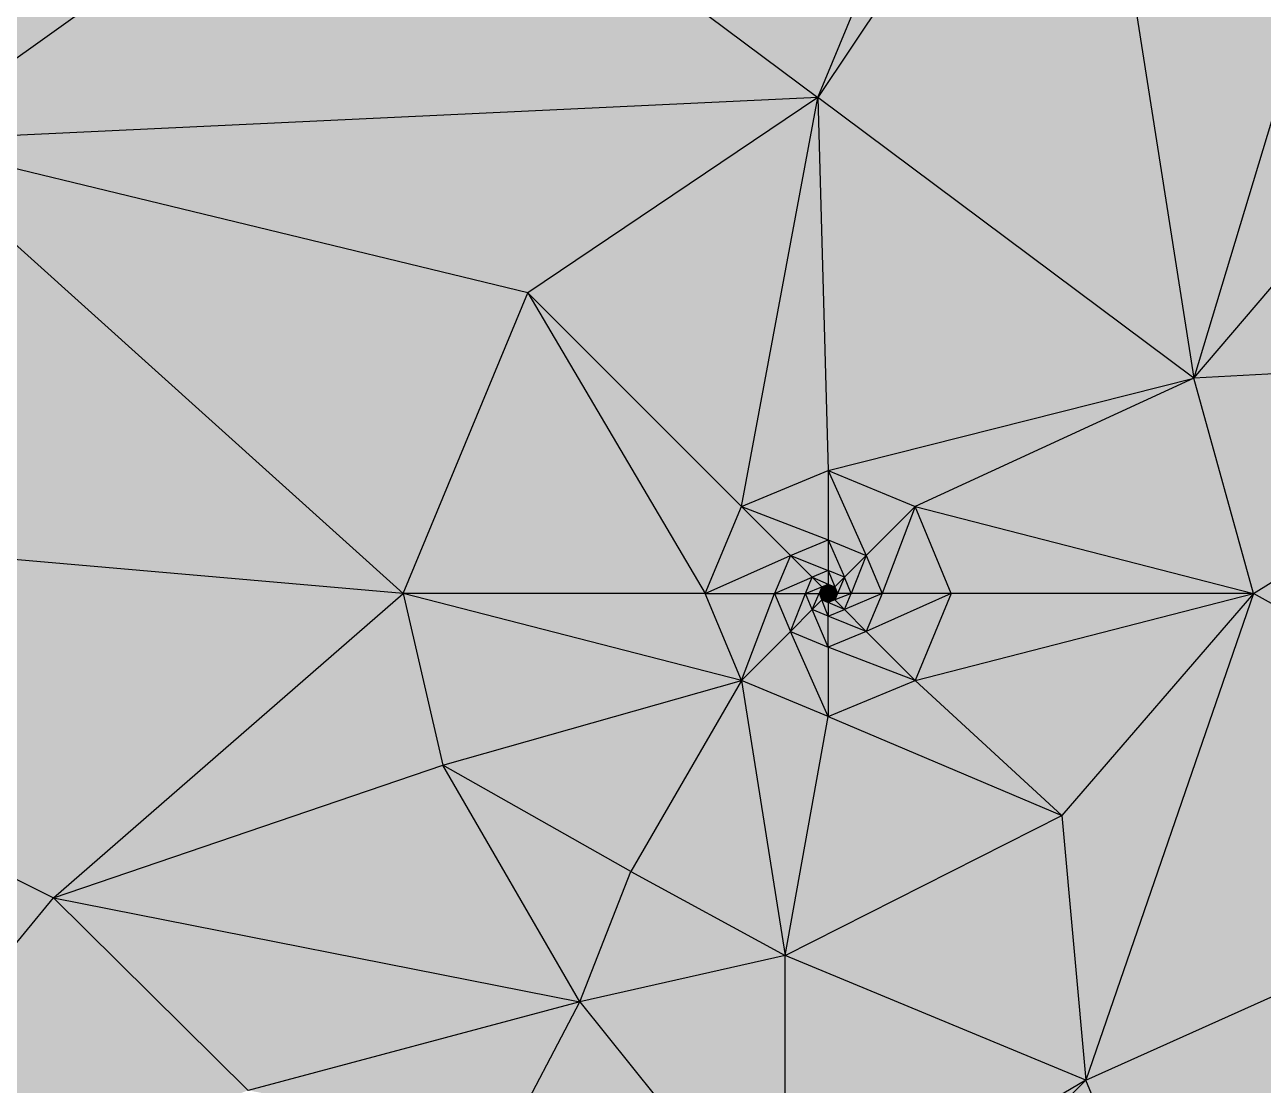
# Model space of a CAD drawing. Header units: inches. Extents: x 0 to 613718, y 0 to 269741.
# Drawn here: x 611818.4 to 612019.7, y 269206 to 269378.5 of the extents above; entities that cross this region are included whole.
import ezdxf

# ---------------------------------------------------------------- set-up
doc = ezdxf.new("R2010")
doc.units = ezdxf.units.IN
doc.header["$MEASUREMENT"] = 0

msp = doc.modelspace()

# ---------------------------------------------------------------- hatches: boundary and pattern name
for points in [[(611976.86, 269437.86), (611879.17, 269417.46), (611947.3, 269366.63), (611976.86, 269437.86)], [(611976.86, 269437.86), (611879.17, 269417.46), (611947.3, 269366.63), (611976.86, 269437.86)], [(611991, 269432), (611976.86, 269437.86), (611947.3, 269366.63), (611991, 269432)], [(611991, 269432), (611976.86, 269437.86), (611947.3, 269366.63), (611991, 269432)], [(612008.44, 269321.02), (611991, 269432), (611947.3, 269366.63), (612008.44, 269321.02)], [(612008.44, 269321.02), (611991, 269432), (611947.3, 269366.63), (612008.44, 269321.02)], [(612033.87, 269405.16), (611991, 269432), (612008.44, 269321.02), (612033.87, 269405.16)], [(612033.87, 269405.16), (611991, 269432), (612008.44, 269321.02), (612033.87, 269405.16)], [(611879.17, 269417.46), (611774.88, 269427.95), (611798.1, 269359.58), (611879.17, 269417.46)], [(611879.17, 269417.46), (611774.88, 269427.95), (611798.1, 269359.58), (611879.17, 269417.46)], [(611947.3, 269366.63), (611879.17, 269417.46), (611798.1, 269359.58), (611947.3, 269366.63)], [(611947.3, 269366.63), (611879.17, 269417.46), (611798.1, 269359.58), (611947.3, 269366.63)], [(612076.54, 269400.84), (612033.87, 269405.16), (612008.44, 269321.02), (612076.54, 269400.84)], [(612076.54, 269400.84), (612033.87, 269405.16), (612008.44, 269321.02), (612076.54, 269400.84)], [(612080.64, 269324.92), (612076.54, 269400.84), (612008.44, 269321.02), (612080.64, 269324.92)], [(612080.64, 269324.92), (612076.54, 269400.84), (612008.44, 269321.02), (612080.64, 269324.92)], [(611947.3, 269366.63), (611798.1, 269359.58), (611900.12, 269334.88), (611947.3, 269366.63)], [(611947.3, 269366.63), (611798.1, 269359.58), (611900.12, 269334.88), (611947.3, 269366.63)], [(611947.3, 269366.63), (611900.12, 269334.88), (611934.86, 269300.14), (611947.3, 269366.63)], [(611947.3, 269366.63), (611900.12, 269334.88), (611934.86, 269300.14), (611947.3, 269366.63)], [(611949, 269306), (611947.3, 269366.63), (611934.86, 269300.14), (611949, 269306)], [(611949, 269306), (611947.3, 269366.63), (611934.86, 269300.14), (611949, 269306)], [(612008.44, 269321.02), (611947.3, 269366.63), (611949, 269306), (612008.44, 269321.02)], [(612008.44, 269321.02), (611947.3, 269366.63), (611949, 269306), (612008.44, 269321.02)], [(611879.87, 269286), (611798.1, 269359.58), (611690.56, 269302.51), (611879.87, 269286)], [(611879.87, 269286), (611798.1, 269359.58), (611690.56, 269302.51), (611879.87, 269286)], [(611900.12, 269334.88), (611798.1, 269359.58), (611879.87, 269286), (611900.12, 269334.88)], [(611900.12, 269334.88), (611798.1, 269359.58), (611879.87, 269286), (611900.12, 269334.88)], [(611929, 269286), (611900.12, 269334.88), (611879.87, 269286), (611929, 269286)], [(611929, 269286), (611900.12, 269334.88), (611879.87, 269286), (611929, 269286)], [(611934.86, 269300.14), (611900.12, 269334.88), (611929, 269286), (611934.86, 269300.14)], [(611934.86, 269300.14), (611900.12, 269334.88), (611929, 269286), (611934.86, 269300.14)], [(612080.64, 269324.92), (612008.44, 269321.02), (612018.13, 269286), (612080.64, 269324.92)], [(612080.64, 269324.92), (612008.44, 269321.02), (612018.13, 269286), (612080.64, 269324.92)], [(612084.75, 269248.99), (612080.64, 269324.92), (612018.13, 269286), (612084.75, 269248.99)], [(612084.75, 269248.99), (612080.64, 269324.92), (612018.13, 269286), (612084.75, 269248.99)], [(612008.44, 269321.02), (611949, 269306), (611963.14, 269300.14), (612008.44, 269321.02)], [(612008.44, 269321.02), (611949, 269306), (611963.14, 269300.14), (612008.44, 269321.02)], [(612018.13, 269286), (612008.44, 269321.02), (611963.14, 269300.14), (612018.13, 269286)], [(612018.13, 269286), (612008.44, 269321.02), (611963.14, 269300.14), (612018.13, 269286)], [(611949, 269306), (611934.86, 269300.14), (611949, 269294.73), (611949, 269306)], [(611949, 269306), (611934.86, 269300.14), (611949, 269294.73), (611949, 269306)], [(611963.14, 269300.14), (611949, 269306), (611955.17, 269292.17), (611963.14, 269300.14)], [(611955.17, 269292.17), (611949, 269306), (611949, 269294.73), (611955.17, 269292.17)], [(611963.14, 269300.14), (611949, 269306), (611955.17, 269292.17), (611963.14, 269300.14)], [(611955.17, 269292.17), (611949, 269306), (611949, 269294.73), (611955.17, 269292.17)], [(611879.87, 269286), (611690.56, 269302.51), (611823.04, 269236.5), (611879.87, 269286)], [(611823.04, 269236.5), (611690.56, 269302.51), (611771.08, 269173.34), (611823.04, 269236.5)], [(611879.87, 269286), (611690.56, 269302.51), (611823.04, 269236.5), (611879.87, 269286)], [(611823.04, 269236.5), (611690.56, 269302.51), (611771.08, 269173.34), (611823.04, 269236.5)], [(611942.83, 269292.17), (611934.86, 269300.14), (611929, 269286), (611942.83, 269292.17)], [(611942.83, 269292.17), (611934.86, 269300.14), (611929, 269286), (611942.83, 269292.17)], [(611949, 269294.73), (611934.86, 269300.14), (611942.83, 269292.17), (611949, 269294.73)], [(611949, 269294.73), (611934.86, 269300.14), (611942.83, 269292.17), (611949, 269294.73)], [(611963.14, 269300.14), (611955.17, 269292.17), (611957.73, 269286), (611963.14, 269300.14)], [(611963.14, 269300.14), (611955.17, 269292.17), (611957.73, 269286), (611963.14, 269300.14)], [(611969, 269286), (611963.14, 269300.14), (611957.73, 269286), (611969, 269286)], [(611969, 269286), (611963.14, 269300.14), (611957.73, 269286), (611969, 269286)], [(612018.13, 269286), (611963.14, 269300.14), (611969, 269286), (612018.13, 269286)], [(612018.13, 269286), (611963.14, 269300.14), (611969, 269286), (612018.13, 269286)], [(611949, 269294.73), (611942.83, 269292.17), (611949, 269289.72), (611949, 269294.73)], [(611949, 269294.73), (611942.83, 269292.17), (611949, 269289.72), (611949, 269294.73)], [(611955.17, 269292.17), (611949, 269294.73), (611951.63, 269288.63), (611955.17, 269292.17)], [(611951.63, 269288.63), (611949, 269294.73), (611949, 269289.72), (611951.63, 269288.63)], [(611955.17, 269292.17), (611949, 269294.73), (611951.63, 269288.63), (611955.17, 269292.17)], [(611951.63, 269288.63), (611949, 269294.73), (611949, 269289.72), (611951.63, 269288.63)], [(611942.83, 269292.17), (611929, 269286), (611940.27, 269286), (611942.83, 269292.17)], [(611942.83, 269292.17), (611929, 269286), (611940.27, 269286), (611942.83, 269292.17)], [(611946.37, 269288.63), (611942.83, 269292.17), (611940.27, 269286), (611946.37, 269288.63)], [(611946.37, 269288.63), (611942.83, 269292.17), (611940.27, 269286), (611946.37, 269288.63)], [(611949, 269289.72), (611942.83, 269292.17), (611946.37, 269288.63), (611949, 269289.72)], [(611949, 269289.72), (611942.83, 269292.17), (611946.37, 269288.63), (611949, 269289.72)], [(611955.17, 269292.17), (611951.63, 269288.63), (611952.72, 269286), (611955.17, 269292.17)], [(611955.17, 269292.17), (611951.63, 269288.63), (611952.72, 269286), (611955.17, 269292.17)], [(611957.73, 269286), (611955.17, 269292.17), (611952.72, 269286), (611957.73, 269286)], [(611957.73, 269286), (611955.17, 269292.17), (611952.72, 269286), (611957.73, 269286)], [(611949, 269289.72), (611946.37, 269288.63), (611949, 269287.49), (611949, 269289.72)], [(611949, 269289.72), (611946.37, 269288.63), (611949, 269287.49), (611949, 269289.72)], [(611951.63, 269288.63), (611949, 269289.72), (611950.05, 269287.05), (611951.63, 269288.63)], [(611950.05, 269287.05), (611949, 269289.72), (611949, 269287.49), (611950.05, 269287.05)], [(611951.63, 269288.63), (611949, 269289.72), (611950.05, 269287.05), (611951.63, 269288.63)], [(611950.05, 269287.05), (611949, 269289.72), (611949, 269287.49), (611950.05, 269287.05)], [(611946.37, 269288.63), (611940.27, 269286), (611945.28, 269286), (611946.37, 269288.63)], [(611946.37, 269288.63), (611940.27, 269286), (611945.28, 269286), (611946.37, 269288.63)], [(611947.95, 269287.05), (611946.37, 269288.63), (611945.28, 269286), (611947.95, 269287.05)], [(611947.95, 269287.05), (611946.37, 269288.63), (611945.28, 269286), (611947.95, 269287.05)], [(611949, 269287.49), (611946.37, 269288.63), (611947.95, 269287.05), (611949, 269287.49)], [(611949, 269287.49), (611946.37, 269288.63), (611947.95, 269287.05), (611949, 269287.49)], [(611951.63, 269288.63), (611950.05, 269287.05), (611950.49, 269286), (611951.63, 269288.63)], [(611951.63, 269288.63), (611950.05, 269287.05), (611950.49, 269286), (611951.63, 269288.63)], [(611952.72, 269286), (611951.63, 269288.63), (611950.49, 269286), (611952.72, 269286)], [(611952.72, 269286), (611951.63, 269288.63), (611950.49, 269286), (611952.72, 269286)], [(611886.32, 269258.07), (611879.87, 269286), (611823.04, 269236.5), (611886.32, 269258.07)], [(611886.32, 269258.07), (611879.87, 269286), (611823.04, 269236.5), (611886.32, 269258.07)], [(611934.86, 269271.86), (611879.87, 269286), (611886.32, 269258.07), (611934.86, 269271.86)], [(611934.86, 269271.86), (611929, 269286), (611879.87, 269286), (611934.86, 269271.86)], [(611934.86, 269271.86), (611879.87, 269286), (611886.32, 269258.07), (611934.86, 269271.86)], [(611934.86, 269271.86), (611929, 269286), (611879.87, 269286), (611934.86, 269271.86)], [(611940.27, 269286), (611929, 269286), (611934.86, 269271.86), (611940.27, 269286)], [(611940.27, 269286), (611929, 269286), (611934.86, 269271.86), (611940.27, 269286)], [(611942.83, 269279.83), (611940.27, 269286), (611934.86, 269271.86), (611942.83, 269279.83)], [(611942.83, 269279.83), (611940.27, 269286), (611934.86, 269271.86), (611942.83, 269279.83)], [(611945.28, 269286), (611940.27, 269286), (611942.83, 269279.83), (611945.28, 269286)], [(611945.28, 269286), (611940.27, 269286), (611942.83, 269279.83), (611945.28, 269286)], [(611946.37, 269283.37), (611945.28, 269286), (611942.83, 269279.83), (611946.37, 269283.37)], [(611946.37, 269283.37), (611945.28, 269286), (611942.83, 269279.83), (611946.37, 269283.37)], [(611947.95, 269287.05), (611945.28, 269286), (611947.51, 269286), (611947.95, 269287.05)], [(611947.95, 269287.05), (611945.28, 269286), (611947.51, 269286), (611947.95, 269287.05)], [(611947.51, 269286), (611945.28, 269286), (611946.37, 269283.37), (611947.51, 269286)], [(611947.51, 269286), (611945.28, 269286), (611946.37, 269283.37), (611947.51, 269286)], [(611947.95, 269284.95), (611947.51, 269286), (611946.37, 269283.37), (611947.95, 269284.95)], [(611947.95, 269284.95), (611947.51, 269286), (611946.37, 269283.37), (611947.95, 269284.95)], [(611948.65, 269286.35), (611947.95, 269287.05), (611947.51, 269286), (611948.65, 269286.35)], [(611948.65, 269286.35), (611947.95, 269287.05), (611947.51, 269286), (611948.65, 269286.35)], [(611948.65, 269286.35), (611947.51, 269286), (611948.5, 269286), (611948.65, 269286.35)], [(611948.65, 269286.35), (611947.51, 269286), (611948.5, 269286), (611948.65, 269286.35)], [(611948.5, 269286), (611947.51, 269286), (611947.95, 269284.95), (611948.5, 269286)], [(611948.5, 269286), (611947.51, 269286), (611947.95, 269284.95), (611948.5, 269286)], [(611949, 269287.49), (611947.95, 269287.05), (611949, 269286.5), (611949, 269287.49)], [(611949, 269287.49), (611947.95, 269287.05), (611949, 269286.5), (611949, 269287.49)], [(611949, 269286.5), (611947.95, 269287.05), (611948.65, 269286.35), (611949, 269286.5)], [(611949, 269286.5), (611947.95, 269287.05), (611948.65, 269286.35), (611949, 269286.5)], [(611948.65, 269285.65), (611948.5, 269286), (611947.95, 269284.95), (611948.65, 269285.65)], [(611948.65, 269285.65), (611948.5, 269286), (611947.95, 269284.95), (611948.65, 269285.65)], [(611949, 269284.51), (611948.65, 269285.65), (611947.95, 269284.95), (611949, 269284.51)], [(611949, 269284.51), (611948.65, 269285.65), (611947.95, 269284.95), (611949, 269284.51)], [(611949, 269286.01), (611948.65, 269286.35), (611948.5, 269286), (611949, 269286.01)], [(611949, 269286.01), (611948.65, 269286.35), (611948.5, 269286), (611949, 269286.01)], [(611949, 269286.01), (611948.5, 269286), (611948.65, 269285.65), (611949, 269286.01)], [(611949, 269286.01), (611948.5, 269286), (611948.65, 269285.65), (611949, 269286.01)], [(611949, 269286.5), (611948.65, 269286.35), (611949, 269286.01), (611949, 269286.5)], [(611949, 269286.5), (611948.65, 269286.35), (611949, 269286.01), (611949, 269286.5)], [(611949, 269286.01), (611948.65, 269285.65), (611949, 269285.5), (611949, 269286.01)], [(611949, 269286.01), (611948.65, 269285.65), (611949, 269285.5), (611949, 269286.01)], [(611949, 269285.5), (611948.65, 269285.65), (611949, 269284.51), (611949, 269285.5)], [(611949, 269285.5), (611948.65, 269285.65), (611949, 269284.51), (611949, 269285.5)], [(611950.05, 269287.05), (611949, 269287.49), (611949.35, 269286.35), (611950.05, 269287.05)], [(611949.35, 269286.35), (611949, 269287.49), (611949, 269286.5), (611949.35, 269286.35)], [(611950.05, 269287.05), (611949, 269287.49), (611949.35, 269286.35), (611950.05, 269287.05)], [(611949.35, 269286.35), (611949, 269287.49), (611949, 269286.5), (611949.35, 269286.35)], [(611949.35, 269286.35), (611949, 269286.5), (611949, 269286.01), (611949.35, 269286.35)], [(611949.35, 269286.35), (611949, 269286.5), (611949, 269286.01), (611949.35, 269286.35)], [(611949.5, 269286), (611949.35, 269286.35), (611949, 269286.01), (611949.5, 269286)], [(611949.5, 269286), (611949.35, 269286.35), (611949, 269286.01), (611949.5, 269286)], [(611949.35, 269285.65), (611949, 269286.01), (611949, 269285.5), (611949.35, 269285.65)], [(611949.5, 269286), (611949, 269286.01), (611949.35, 269285.65), (611949.5, 269286)], [(611949.35, 269285.65), (611949, 269286.01), (611949, 269285.5), (611949.35, 269285.65)], [(611949.5, 269286), (611949, 269286.01), (611949.35, 269285.65), (611949.5, 269286)], [(611950.05, 269284.95), (611949.35, 269285.65), (611949, 269285.5), (611950.05, 269284.95)], [(611950.05, 269284.95), (611949.35, 269285.65), (611949, 269285.5), (611950.05, 269284.95)], [(611950.05, 269287.05), (611949.35, 269286.35), (611949.5, 269286), (611950.05, 269287.05)], [(611950.05, 269287.05), (611949.35, 269286.35), (611949.5, 269286), (611950.05, 269287.05)], [(611950.49, 269286), (611949.35, 269285.65), (611950.05, 269284.95), (611950.49, 269286)], [(611950.49, 269286), (611949.5, 269286), (611949.35, 269285.65), (611950.49, 269286)], [(611950.49, 269286), (611949.35, 269285.65), (611950.05, 269284.95), (611950.49, 269286)], [(611950.49, 269286), (611949.5, 269286), (611949.35, 269285.65), (611950.49, 269286)], [(611950.49, 269286), (611950.05, 269287.05), (611949.5, 269286), (611950.49, 269286)], [(611950.49, 269286), (611950.05, 269287.05), (611949.5, 269286), (611950.49, 269286)], [(611952.72, 269286), (611950.05, 269284.95), (611951.63, 269283.37), (611952.72, 269286)], [(611952.72, 269286), (611950.49, 269286), (611950.05, 269284.95), (611952.72, 269286)], [(611952.72, 269286), (611950.05, 269284.95), (611951.63, 269283.37), (611952.72, 269286)], [(611952.72, 269286), (611950.49, 269286), (611950.05, 269284.95), (611952.72, 269286)], [(611957.73, 269286), (611951.63, 269283.37), (611955.17, 269279.83), (611957.73, 269286)], [(611957.73, 269286), (611952.72, 269286), (611951.63, 269283.37), (611957.73, 269286)], [(611957.73, 269286), (611951.63, 269283.37), (611955.17, 269279.83), (611957.73, 269286)], [(611957.73, 269286), (611952.72, 269286), (611951.63, 269283.37), (611957.73, 269286)], [(611969, 269286), (611955.17, 269279.83), (611963.14, 269271.86), (611969, 269286)], [(611969, 269286), (611957.73, 269286), (611955.17, 269279.83), (611969, 269286)], [(611969, 269286), (611955.17, 269279.83), (611963.14, 269271.86), (611969, 269286)], [(611969, 269286), (611957.73, 269286), (611955.17, 269279.83), (611969, 269286)], [(612018.13, 269286), (611969, 269286), (611963.14, 269271.86), (612018.13, 269286)], [(612018.13, 269286), (611963.14, 269271.86), (611986.95, 269249.9), (612018.13, 269286)], [(612018.13, 269286), (611969, 269286), (611963.14, 269271.86), (612018.13, 269286)], [(612018.13, 269286), (611963.14, 269271.86), (611986.95, 269249.9), (612018.13, 269286)], [(612018.13, 269286), (611986.95, 269249.9), (611990.88, 269206.88), (612018.13, 269286)], [(612018.13, 269286), (611986.95, 269249.9), (611990.88, 269206.88), (612018.13, 269286)], [(612084.75, 269248.99), (612018.13, 269286), (611990.88, 269206.88), (612084.75, 269248.99)], [(612084.75, 269248.99), (612018.13, 269286), (611990.88, 269206.88), (612084.75, 269248.99)], [(611949, 269282.28), (611947.95, 269284.95), (611946.37, 269283.37), (611949, 269282.28)], [(611949, 269282.28), (611947.95, 269284.95), (611946.37, 269283.37), (611949, 269282.28)], [(611949, 269284.51), (611947.95, 269284.95), (611949, 269282.28), (611949, 269284.51)], [(611949, 269284.51), (611947.95, 269284.95), (611949, 269282.28), (611949, 269284.51)], [(611950.05, 269284.95), (611949, 269285.5), (611949, 269284.51), (611950.05, 269284.95)], [(611950.05, 269284.95), (611949, 269285.5), (611949, 269284.51), (611950.05, 269284.95)], [(611951.63, 269283.37), (611950.05, 269284.95), (611949, 269284.51), (611951.63, 269283.37)], [(611951.63, 269283.37), (611950.05, 269284.95), (611949, 269284.51), (611951.63, 269283.37)], [(611951.63, 269283.37), (611949, 269284.51), (611949, 269282.28), (611951.63, 269283.37)], [(611951.63, 269283.37), (611949, 269284.51), (611949, 269282.28), (611951.63, 269283.37)], [(611949, 269277.27), (611946.37, 269283.37), (611942.83, 269279.83), (611949, 269277.27)], [(611949, 269277.27), (611946.37, 269283.37), (611942.83, 269279.83), (611949, 269277.27)], [(611949, 269282.28), (611946.37, 269283.37), (611949, 269277.27), (611949, 269282.28)], [(611949, 269282.28), (611946.37, 269283.37), (611949, 269277.27), (611949, 269282.28)], [(611955.17, 269279.83), (611951.63, 269283.37), (611949, 269282.28), (611955.17, 269279.83)], [(611955.17, 269279.83), (611951.63, 269283.37), (611949, 269282.28), (611955.17, 269279.83)], [(611955.17, 269279.83), (611949, 269282.28), (611949, 269277.27), (611955.17, 269279.83)], [(611955.17, 269279.83), (611949, 269282.28), (611949, 269277.27), (611955.17, 269279.83)], [(611949, 269266), (611942.83, 269279.83), (611934.86, 269271.86), (611949, 269266)], [(611949, 269266), (611942.83, 269279.83), (611934.86, 269271.86), (611949, 269266)], [(611949, 269277.27), (611942.83, 269279.83), (611949, 269266), (611949, 269277.27)], [(611949, 269277.27), (611942.83, 269279.83), (611949, 269266), (611949, 269277.27)], [(611963.14, 269271.86), (611955.17, 269279.83), (611949, 269277.27), (611963.14, 269271.86)], [(611963.14, 269271.86), (611955.17, 269279.83), (611949, 269277.27), (611963.14, 269271.86)], [(611963.14, 269271.86), (611949, 269277.27), (611949, 269266), (611963.14, 269271.86)], [(611963.14, 269271.86), (611949, 269277.27), (611949, 269266), (611963.14, 269271.86)], [(611934.86, 269271.86), (611886.32, 269258.07), (611916.88, 269240.81), (611934.86, 269271.86)], [(611934.86, 269271.86), (611886.32, 269258.07), (611916.88, 269240.81), (611934.86, 269271.86)], [(611942, 269227.13), (611934.86, 269271.86), (611916.88, 269240.81), (611942, 269227.13)], [(611942, 269227.13), (611934.86, 269271.86), (611916.88, 269240.81), (611942, 269227.13)], [(611949, 269266), (611934.86, 269271.86), (611942, 269227.13), (611949, 269266)], [(611949, 269266), (611934.86, 269271.86), (611942, 269227.13), (611949, 269266)], [(611986.95, 269249.9), (611963.14, 269271.86), (611949, 269266), (611986.95, 269249.9)], [(611986.95, 269249.9), (611963.14, 269271.86), (611949, 269266), (611986.95, 269249.9)], [(611986.95, 269249.9), (611949, 269266), (611942, 269227.13), (611986.95, 269249.9)], [(611986.95, 269249.9), (611949, 269266), (611942, 269227.13), (611986.95, 269249.9)], [(611908.61, 269219.6), (611886.32, 269258.07), (611823.04, 269236.5), (611908.61, 269219.6)], [(611908.61, 269219.6), (611886.32, 269258.07), (611823.04, 269236.5), (611908.61, 269219.6)], [(611916.88, 269240.81), (611886.32, 269258.07), (611908.61, 269219.6), (611916.88, 269240.81)], [(611916.88, 269240.81), (611886.32, 269258.07), (611908.61, 269219.6), (611916.88, 269240.81)], [(611990.88, 269206.88), (611986.95, 269249.9), (611942, 269227.13), (611990.88, 269206.88)], [(611990.88, 269206.88), (611986.95, 269249.9), (611942, 269227.13), (611990.88, 269206.88)], [(612084.75, 269248.99), (611990.88, 269206.88), (612011.13, 269158), (612084.75, 269248.99)], [(612084.75, 269248.99), (611990.88, 269206.88), (612011.13, 269158), (612084.75, 269248.99)], [(611942, 269227.13), (611916.88, 269240.81), (611908.61, 269219.6), (611942, 269227.13)], [(611942, 269227.13), (611916.88, 269240.81), (611908.61, 269219.6), (611942, 269227.13)], [(611854.68, 269205.22), (611823.04, 269236.5), (611771.08, 269173.34), (611854.68, 269205.22)], [(611854.68, 269205.22), (611823.04, 269236.5), (611771.08, 269173.34), (611854.68, 269205.22)], [(611908.61, 269219.6), (611823.04, 269236.5), (611854.68, 269205.22), (611908.61, 269219.6)], [(611908.61, 269219.6), (611823.04, 269236.5), (611854.68, 269205.22), (611908.61, 269219.6)], [(611942, 269227.13), (611908.61, 269219.6), (611942, 269178), (611942, 269227.13)], [(611942, 269227.13), (611908.61, 269219.6), (611942, 269178), (611942, 269227.13)], [(611990.88, 269206.88), (611942, 269227.13), (611942, 269178), (611990.88, 269206.88)], [(611990.88, 269206.88), (611942, 269227.13), (611942, 269178), (611990.88, 269206.88)], [(611908.61, 269219.6), (611854.68, 269205.22), (611896.74, 269196.95), (611908.61, 269219.6)], [(611908.61, 269219.6), (611854.68, 269205.22), (611896.74, 269196.95), (611908.61, 269219.6)], [(611942, 269178), (611908.61, 269219.6), (611896.74, 269196.95), (611942, 269178)], [(611942, 269178), (611908.61, 269219.6), (611896.74, 269196.95), (611942, 269178)], [(611990.88, 269206.88), (611942, 269178), (611956.14, 269172.14), (611990.88, 269206.88)], [(611990.88, 269206.88), (611942, 269178), (611956.14, 269172.14), (611990.88, 269206.88)], [(612011.13, 269158), (611990.88, 269206.88), (611956.14, 269172.14), (612011.13, 269158)], [(612011.13, 269158), (611990.88, 269206.88), (611956.14, 269172.14), (612011.13, 269158)]]:
    msp.add_hatch(color=256).paths.add_polyline_path(points, flags=0)

# ---------------------------------------------------------------- linework, layer by layer
for points in [[(611947.3, 269366.63, 246.87), (611976.86, 269437.86, 246.6)], [(611947.3, 269366.63, 246.87), (611976.86, 269437.86, 246.6)], [(611991, 269432, 246.65), (611947.3, 269366.63, 246.87)], [(611991, 269432, 246.65), (611947.3, 269366.63, 246.87)], [(611991, 269432, 246.65), (612008.44, 269321.02, 247.14)], [(611991, 269432, 246.65), (612008.44, 269321.02, 247.14)], [(611798.1, 269359.58, 246.11), (611879.17, 269417.46, 246.49)], [(611798.1, 269359.58, 246.11), (611879.17, 269417.46, 246.49)], [(611879.17, 269417.46, 246.49), (611947.3, 269366.63, 246.87)], [(611879.17, 269417.46, 246.49), (611947.3, 269366.63, 246.87)], [(612033.87, 269405.16, 246.97), (612008.44, 269321.02, 247.14)], [(612033.87, 269405.16, 246.97), (612008.44, 269321.02, 247.14)], [(612008.44, 269321.02, 247.14), (612076.54, 269400.84, 247.15)], [(612008.44, 269321.02, 247.14), (612076.54, 269400.84, 247.15)], [(611947.3, 269366.63, 246.87), (611798.1, 269359.58, 246.11)], [(611947.3, 269366.63, 246.87), (611798.1, 269359.58, 246.11)], [(611947.3, 269366.63, 246.87), (611900.12, 269334.88, 246.66)], [(611947.3, 269366.63, 246.87), (611900.12, 269334.88, 246.66)], [(611934.86, 269300.14, 246.85), (611947.3, 269366.63, 246.87)], [(611934.86, 269300.14, 246.85), (611947.3, 269366.63, 246.87)], [(612008.44, 269321.02, 247.14), (611947.3, 269366.63, 246.87)], [(611947.3, 269366.63, 246.87), (611949, 269306, 246.91)], [(612008.44, 269321.02, 247.14), (611947.3, 269366.63, 246.87)], [(611947.3, 269366.63, 246.87), (611949, 269306, 246.91)], [(611798.1, 269359.58, 246.11), (611879.87, 269286, 246.6)], [(611900.12, 269334.88, 246.66), (611798.1, 269359.58, 246.11)], [(611798.1, 269359.58, 246.11), (611879.87, 269286, 246.6)], [(611900.12, 269334.88, 246.66), (611798.1, 269359.58, 246.11)], [(611879.87, 269286, 246.6), (611900.12, 269334.88, 246.66)], [(611879.87, 269286, 246.6), (611900.12, 269334.88, 246.66)], [(611934.86, 269300.14, 246.85), (611900.12, 269334.88, 246.66)], [(611900.12, 269334.88, 246.66), (611929, 269286, 246.84)], [(611934.86, 269300.14, 246.85), (611900.12, 269334.88, 246.66)], [(611900.12, 269334.88, 246.66), (611929, 269286, 246.84)], [(612080.64, 269324.92, 247.39), (612008.44, 269321.02, 247.14)], [(612080.64, 269324.92, 247.39), (612008.44, 269321.02, 247.14)], [(612018.13, 269286, 247.21), (612080.64, 269324.92, 247.39)], [(612018.13, 269286, 247.21), (612080.64, 269324.92, 247.39)], [(611949, 269306, 246.91), (612008.44, 269321.02, 247.14)], [(611949, 269306, 246.91), (612008.44, 269321.02, 247.14)], [(612008.44, 269321.02, 247.14), (611963.14, 269300.14, 246.97)], [(612008.44, 269321.02, 247.14), (611963.14, 269300.14, 246.97)], [(612018.13, 269286, 247.21), (612008.44, 269321.02, 247.14)], [(612018.13, 269286, 247.21), (612008.44, 269321.02, 247.14)], [(611934.86, 269300.14, 246.85), (611949, 269306, 246.91)], [(611934.86, 269300.14, 246.85), (611949, 269306, 246.91)], [(611949, 269306, 246.91), (611963.14, 269300.14, 246.97)], [(611949, 269306, 246.91), (611955.17, 269292.17, 246.94)], [(611949, 269306, 246.91), (611949, 269294.73, 246.92)], [(611949, 269306, 246.91), (611963.14, 269300.14, 246.97)], [(611949, 269306, 246.91), (611955.17, 269292.17, 246.94)], [(611949, 269306, 246.91), (611949, 269294.73, 246.92)], [(611690.56, 269302.51, 245.62), (611823.04, 269236.5, 246.29)], [(611879.87, 269286, 246.6), (611690.56, 269302.51, 245.62)], [(611690.56, 269302.51, 245.62), (611823.04, 269236.5, 246.29)], [(611879.87, 269286, 246.6), (611690.56, 269302.51, 245.62)], [(611929, 269286, 246.84), (611934.86, 269300.14, 246.85)], [(611929, 269286, 246.84), (611934.86, 269300.14, 246.85)], [(611934.86, 269300.14, 246.85), (611949, 269294.73, 246.92)], [(611934.86, 269300.14, 246.85), (611942.83, 269292.17, 246.89)], [(611934.86, 269300.14, 246.85), (611949, 269294.73, 246.92)], [(611934.86, 269300.14, 246.85), (611942.83, 269292.17, 246.89)], [(611963.14, 269300.14, 246.97), (611955.17, 269292.17, 246.94)], [(611963.14, 269300.14, 246.97), (611955.17, 269292.17, 246.94)], [(611963.14, 269300.14, 246.97), (611957.73, 269286, 246.96)], [(611963.14, 269300.14, 246.97), (611957.73, 269286, 246.96)], [(611963.14, 269300.14, 246.97), (612018.13, 269286, 247.21)], [(611969, 269286, 247.01), (611963.14, 269300.14, 246.97)], [(611963.14, 269300.14, 246.97), (612018.13, 269286, 247.21)], [(611969, 269286, 247.01), (611963.14, 269300.14, 246.97)], [(611942.83, 269292.17, 246.89), (611949, 269294.73, 246.92)], [(611942.83, 269292.17, 246.89), (611949, 269294.73, 246.92)], [(611949, 269294.73, 246.92), (611955.17, 269292.17, 246.94)], [(611949, 269294.73, 246.92), (611951.63, 269288.63, 246.93)], [(611949, 269294.73, 246.92), (611949, 269289.72, 246.91)], [(611949, 269294.73, 246.92), (611955.17, 269292.17, 246.94)], [(611949, 269294.73, 246.92), (611951.63, 269288.63, 246.93)], [(611949, 269294.73, 246.92), (611949, 269289.72, 246.91)], [(611929, 269286, 246.84), (611942.83, 269292.17, 246.89)], [(611929, 269286, 246.84), (611942.83, 269292.17, 246.89)], [(611942.83, 269292.17, 246.89), (611940.27, 269286, 246.88)], [(611942.83, 269292.17, 246.89), (611940.27, 269286, 246.88)], [(611946.37, 269288.63, 246.9), (611942.83, 269292.17, 246.89)], [(611942.83, 269292.17, 246.89), (611949, 269289.72, 246.91)], [(611946.37, 269288.63, 246.9), (611942.83, 269292.17, 246.89)], [(611942.83, 269292.17, 246.89), (611949, 269289.72, 246.91)], [(611955.17, 269292.17, 246.94), (611951.63, 269288.63, 246.93)], [(611955.17, 269292.17, 246.94), (611951.63, 269288.63, 246.93)], [(611955.17, 269292.17, 246.94), (611952.72, 269286, 246.93)], [(611955.17, 269292.17, 246.94), (611952.72, 269286, 246.93)], [(611955.17, 269292.17, 246.94), (611957.73, 269286, 246.96)], [(611955.17, 269292.17, 246.94), (611957.73, 269286, 246.96)], [(611949, 269289.72, 246.91), (611946.37, 269288.63, 246.9)], [(611949, 269289.72, 246.91), (611946.37, 269288.63, 246.9)], [(611951.63, 269288.63, 246.93), (611949, 269289.72, 246.91)], [(611949, 269289.72, 246.91), (611950.05, 269287.05, 246.92)], [(611949, 269289.72, 246.91), (611949, 269287.49, 246.91)], [(611951.63, 269288.63, 246.93), (611949, 269289.72, 246.91)], [(611949, 269289.72, 246.91), (611950.05, 269287.05, 246.92)], [(611949, 269289.72, 246.91), (611949, 269287.49, 246.91)], [(611940.27, 269286, 246.88), (611946.37, 269288.63, 246.9)], [(611940.27, 269286, 246.88), (611946.37, 269288.63, 246.9)], [(611945.28, 269286, 246.9), (611946.37, 269288.63, 246.9)], [(611945.28, 269286, 246.9), (611946.37, 269288.63, 246.9)], [(611946.37, 269288.63, 246.9), (611949, 269287.49, 246.91)], [(611946.37, 269288.63, 246.9), (611947.95, 269287.05, 246.91)], [(611946.37, 269288.63, 246.9), (611949, 269287.49, 246.91)], [(611946.37, 269288.63, 246.9), (611947.95, 269287.05, 246.91)], [(611951.63, 269288.63, 246.93), (611950.05, 269287.05, 246.92)], [(611951.63, 269288.63, 246.93), (611950.05, 269287.05, 246.92)], [(611951.63, 269288.63, 246.93), (611950.49, 269286, 246.92)], [(611951.63, 269288.63, 246.93), (611950.49, 269286, 246.92)], [(611952.72, 269286, 246.93), (611951.63, 269288.63, 246.93)], [(611952.72, 269286, 246.93), (611951.63, 269288.63, 246.93)], [(611823.04, 269236.5, 246.29), (611879.87, 269286, 246.6)], [(611823.04, 269236.5, 246.29), (611879.87, 269286, 246.6)], [(611879.87, 269286, 246.6), (611886.32, 269258.07, 246.65)], [(611934.86, 269271.86, 246.87), (611879.87, 269286, 246.6)], [(611929, 269286, 246.84), (611879.87, 269286, 246.6)], [(611879.87, 269286, 246.6), (611886.32, 269258.07, 246.65)], [(611934.86, 269271.86, 246.87), (611879.87, 269286, 246.6)], [(611929, 269286, 246.84), (611879.87, 269286, 246.6)], [(611929, 269286, 246.84), (611940.27, 269286, 246.88)], [(611934.86, 269271.86, 246.87), (611929, 269286, 246.84)], [(611929, 269286, 246.84), (611940.27, 269286, 246.88)], [(611934.86, 269271.86, 246.87), (611929, 269286, 246.84)], [(611934.86, 269271.86, 246.87), (611940.27, 269286, 246.88)], [(611934.86, 269271.86, 246.87), (611940.27, 269286, 246.88)], [(611940.27, 269286, 246.88), (611945.28, 269286, 246.9)], [(611940.27, 269286, 246.88), (611942.83, 269279.83, 246.9)], [(611940.27, 269286, 246.88), (611945.28, 269286, 246.9)], [(611940.27, 269286, 246.88), (611942.83, 269279.83, 246.9)], [(611942.83, 269279.83, 246.9), (611945.28, 269286, 246.9)], [(611942.83, 269279.83, 246.9), (611945.28, 269286, 246.9)], [(611945.28, 269286, 246.9), (611947.95, 269287.05, 246.91)], [(611945.28, 269286, 246.9), (611947.95, 269287.05, 246.91)], [(611946.37, 269283.37, 246.91), (611945.28, 269286, 246.9)], [(611945.28, 269286, 246.9), (611947.51, 269286, 246.9)], [(611946.37, 269283.37, 246.91), (611945.28, 269286, 246.9)], [(611945.28, 269286, 246.9), (611947.51, 269286, 246.9)], [(611946.37, 269283.37, 246.91), (611947.51, 269286, 246.9)], [(611946.37, 269283.37, 246.91), (611947.51, 269286, 246.9)], [(611947.95, 269287.05, 246.91), (611947.51, 269286, 246.9)], [(611947.95, 269287.05, 246.91), (611947.51, 269286, 246.9)], [(611947.51, 269286, 246.9), (611948.65, 269286.35, 246.91)], [(611947.51, 269286, 246.9), (611948.65, 269286.35, 246.91)], [(611947.51, 269286, 246.9), (611948.5, 269286, 246.9)], [(611947.51, 269286, 246.9), (611947.95, 269284.95, 246.91)], [(611947.51, 269286, 246.9), (611948.5, 269286, 246.9)], [(611947.51, 269286, 246.9), (611947.95, 269284.95, 246.91)], [(611947.95, 269287.05, 246.91), (611949, 269287.49, 246.91)], [(611947.95, 269287.05, 246.91), (611949, 269287.49, 246.91)], [(611948.65, 269286.35, 246.91), (611947.95, 269287.05, 246.91)], [(611947.95, 269287.05, 246.91), (611949, 269286.5, 246.91)], [(611948.65, 269286.35, 246.91), (611947.95, 269287.05, 246.91)], [(611947.95, 269287.05, 246.91), (611949, 269286.5, 246.91)], [(611947.95, 269284.95, 246.91), (611948.5, 269286, 246.9)], [(611947.95, 269284.95, 246.91), (611948.5, 269286, 246.9)], [(611947.95, 269284.95, 246.91), (611948.65, 269285.65, 246.89)], [(611947.95, 269284.95, 246.91), (611948.65, 269285.65, 246.89)], [(611948.5, 269286, 246.9), (611948.65, 269286.35, 246.91)], [(611948.5, 269286, 246.9), (611948.65, 269286.35, 246.91)], [(611948.5, 269286, 246.9), (611949, 269286.01, 246.9)], [(611948.5, 269286, 246.9), (611949, 269286.01, 246.9)], [(611948.65, 269285.65, 246.89), (611948.5, 269286, 246.9)], [(611948.65, 269285.65, 246.89), (611948.5, 269286, 246.9)], [(611949, 269286.5, 246.91), (611948.65, 269286.35, 246.91)], [(611949, 269286.5, 246.91), (611948.65, 269286.35, 246.91)], [(611949, 269286.01, 246.9), (611948.65, 269286.35, 246.91)], [(611949, 269286.01, 246.9), (611948.65, 269286.35, 246.91)], [(611949, 269286.01, 246.9), (611948.65, 269285.65, 246.89)], [(611949, 269286.01, 246.9), (611948.65, 269285.65, 246.89)], [(611949, 269284.51, 246.91), (611948.65, 269285.65, 246.89)], [(611949, 269285.5, 246.9), (611948.65, 269285.65, 246.89)], [(611949, 269284.51, 246.91), (611948.65, 269285.65, 246.89)], [(611949, 269285.5, 246.9), (611948.65, 269285.65, 246.89)], [(611949, 269287.49, 246.91), (611950.05, 269287.05, 246.92)], [(611949, 269287.49, 246.91), (611949.35, 269286.35, 246.91)], [(611949, 269287.49, 246.91), (611949, 269286.5, 246.91)], [(611949, 269287.49, 246.91), (611950.05, 269287.05, 246.92)], [(611949, 269287.49, 246.91), (611949.35, 269286.35, 246.91)], [(611949, 269287.49, 246.91), (611949, 269286.5, 246.91)], [(611949.35, 269286.35, 246.91), (611949, 269286.5, 246.91)], [(611949, 269286.5, 246.91), (611949, 269286.01, 246.9)], [(611949.35, 269286.35, 246.91), (611949, 269286.5, 246.91)], [(611949, 269286.5, 246.91), (611949, 269286.01, 246.9)], [(611949.35, 269286.35, 246.91), (611949, 269286.01, 246.9)], [(611949.35, 269286.35, 246.91), (611949, 269286.01, 246.9)], [(611949, 269286.01, 246.9), (611949.5, 269286, 246.91)], [(611949, 269285.5, 246.9), (611949, 269286.01, 246.9)], [(611949.35, 269285.65, 246.91), (611949, 269286.01, 246.9)], [(611949, 269286.01, 246.9), (611949.5, 269286, 246.91)], [(611949, 269285.5, 246.9), (611949, 269286.01, 246.9)], [(611949.35, 269285.65, 246.91), (611949, 269286.01, 246.9)], [(611949, 269285.5, 246.9), (611949.35, 269285.65, 246.91)], [(611949, 269285.5, 246.9), (611949.35, 269285.65, 246.91)], [(611950.05, 269287.05, 246.92), (611949.35, 269286.35, 246.91)], [(611950.05, 269287.05, 246.92), (611949.35, 269286.35, 246.91)], [(611949.5, 269286, 246.91), (611949.35, 269286.35, 246.91)], [(611949.5, 269286, 246.91), (611949.35, 269286.35, 246.91)], [(611950.49, 269286, 246.92), (611949.35, 269285.65, 246.91)], [(611949.5, 269286, 246.91), (611949.35, 269285.65, 246.91)], [(611950.49, 269286, 246.92), (611949.35, 269285.65, 246.91)], [(611949.5, 269286, 246.91), (611949.35, 269285.65, 246.91)], [(611950.05, 269284.95, 246.92), (611949.35, 269285.65, 246.91)], [(611950.05, 269284.95, 246.92), (611949.35, 269285.65, 246.91)], [(611950.05, 269287.05, 246.92), (611949.5, 269286, 246.91)], [(611950.05, 269287.05, 246.92), (611949.5, 269286, 246.91)], [(611950.49, 269286, 246.92), (611949.5, 269286, 246.91)], [(611950.49, 269286, 246.92), (611949.5, 269286, 246.91)], [(611950.05, 269287.05, 246.92), (611950.49, 269286, 246.92)], [(611950.05, 269287.05, 246.92), (611950.49, 269286, 246.92)], [(611952.72, 269286, 246.93), (611950.05, 269284.95, 246.92)], [(611950.49, 269286, 246.92), (611950.05, 269284.95, 246.92)], [(611952.72, 269286, 246.93), (611950.05, 269284.95, 246.92)], [(611950.49, 269286, 246.92), (611950.05, 269284.95, 246.92)], [(611952.72, 269286, 246.93), (611950.49, 269286, 246.92)], [(611952.72, 269286, 246.93), (611950.49, 269286, 246.92)], [(611951.63, 269283.37, 246.93), (611952.72, 269286, 246.93)], [(611957.73, 269286, 246.96), (611951.63, 269283.37, 246.93)], [(611951.63, 269283.37, 246.93), (611952.72, 269286, 246.93)], [(611957.73, 269286, 246.96), (611951.63, 269283.37, 246.93)], [(611957.73, 269286, 246.96), (611952.72, 269286, 246.93)], [(611957.73, 269286, 246.96), (611952.72, 269286, 246.93)], [(611969, 269286, 247.01), (611955.17, 269279.83, 246.96)], [(611957.73, 269286, 246.96), (611955.17, 269279.83, 246.96)], [(611969, 269286, 247.01), (611955.17, 269279.83, 246.96)], [(611957.73, 269286, 246.96), (611955.17, 269279.83, 246.96)], [(611969, 269286, 247.01), (611957.73, 269286, 246.96)], [(611969, 269286, 247.01), (611957.73, 269286, 246.96)], [(611969, 269286, 247.01), (611963.14, 269271.86, 247)], [(611963.14, 269271.86, 247), (612018.13, 269286, 247.21)], [(611969, 269286, 247.01), (611963.14, 269271.86, 247)], [(611963.14, 269271.86, 247), (612018.13, 269286, 247.21)], [(612018.13, 269286, 247.21), (611969, 269286, 247.01)], [(612018.13, 269286, 247.21), (611969, 269286, 247.01)], [(612018.13, 269286, 247.21), (611986.95, 269249.9, 247.13)], [(612018.13, 269286, 247.21), (611986.95, 269249.9, 247.13)], [(612018.13, 269286, 247.21), (611990.88, 269206.88, 247.17)], [(612018.13, 269286, 247.21), (611990.88, 269206.88, 247.17)], [(612084.75, 269248.99, 247.52), (612018.13, 269286, 247.21)], [(612084.75, 269248.99, 247.52), (612018.13, 269286, 247.21)], [(611946.37, 269283.37, 246.91), (611947.95, 269284.95, 246.91)], [(611946.37, 269283.37, 246.91), (611947.95, 269284.95, 246.91)], [(611947.95, 269284.95, 246.91), (611949, 269284.51, 246.91)], [(611949, 269282.28, 246.92), (611947.95, 269284.95, 246.91)], [(611947.95, 269284.95, 246.91), (611949, 269284.51, 246.91)], [(611949, 269282.28, 246.92), (611947.95, 269284.95, 246.91)], [(611949, 269284.51, 246.91), (611949, 269285.5, 246.9)], [(611950.05, 269284.95, 246.92), (611949, 269285.5, 246.9)], [(611949, 269284.51, 246.91), (611949, 269285.5, 246.9)], [(611950.05, 269284.95, 246.92), (611949, 269285.5, 246.9)], [(611950.05, 269284.95, 246.92), (611949, 269284.51, 246.91)], [(611950.05, 269284.95, 246.92), (611949, 269284.51, 246.91)], [(611949, 269284.51, 246.91), (611949, 269282.28, 246.92)], [(611951.63, 269283.37, 246.93), (611949, 269284.51, 246.91)], [(611949, 269284.51, 246.91), (611949, 269282.28, 246.92)], [(611951.63, 269283.37, 246.93), (611949, 269284.51, 246.91)], [(611951.63, 269283.37, 246.93), (611950.05, 269284.95, 246.92)], [(611951.63, 269283.37, 246.93), (611950.05, 269284.95, 246.92)], [(611942.83, 269279.83, 246.9), (611946.37, 269283.37, 246.91)], [(611942.83, 269279.83, 246.9), (611946.37, 269283.37, 246.91)], [(611949, 269277.27, 246.93), (611946.37, 269283.37, 246.91)], [(611949, 269282.28, 246.92), (611946.37, 269283.37, 246.91)], [(611949, 269277.27, 246.93), (611946.37, 269283.37, 246.91)], [(611949, 269282.28, 246.92), (611946.37, 269283.37, 246.91)], [(611949, 269282.28, 246.92), (611951.63, 269283.37, 246.93)], [(611949, 269282.28, 246.92), (611951.63, 269283.37, 246.93)], [(611949, 269277.27, 246.93), (611949, 269282.28, 246.92)], [(611955.17, 269279.83, 246.96), (611949, 269282.28, 246.92)], [(611949, 269277.27, 246.93), (611949, 269282.28, 246.92)], [(611955.17, 269279.83, 246.96), (611949, 269282.28, 246.92)], [(611955.17, 269279.83, 246.96), (611951.63, 269283.37, 246.93)], [(611955.17, 269279.83, 246.96), (611951.63, 269283.37, 246.93)], [(611934.86, 269271.86, 246.87), (611942.83, 269279.83, 246.9)], [(611934.86, 269271.86, 246.87), (611942.83, 269279.83, 246.9)], [(611942.83, 269279.83, 246.9), (611949, 269277.27, 246.93)], [(611949, 269266, 246.95), (611942.83, 269279.83, 246.9)], [(611942.83, 269279.83, 246.9), (611949, 269277.27, 246.93)], [(611949, 269266, 246.95), (611942.83, 269279.83, 246.9)], [(611955.17, 269279.83, 246.96), (611949, 269277.27, 246.93)], [(611955.17, 269279.83, 246.96), (611949, 269277.27, 246.93)], [(611963.14, 269271.86, 247), (611955.17, 269279.83, 246.96)], [(611963.14, 269271.86, 247), (611955.17, 269279.83, 246.96)], [(611949, 269277.27, 246.93), (611949, 269266, 246.95)], [(611963.14, 269271.86, 247), (611949, 269277.27, 246.93)], [(611949, 269277.27, 246.93), (611949, 269266, 246.95)], [(611963.14, 269271.86, 247), (611949, 269277.27, 246.93)], [(611886.32, 269258.07, 246.65), (611934.86, 269271.86, 246.87)], [(611886.32, 269258.07, 246.65), (611934.86, 269271.86, 246.87)], [(611934.86, 269271.86, 246.87), (611916.88, 269240.81, 246.81)], [(611934.86, 269271.86, 246.87), (611916.88, 269240.81, 246.81)], [(611949, 269266, 246.95), (611934.86, 269271.86, 246.87)], [(611934.86, 269271.86, 246.87), (611942, 269227.13, 246.93)], [(611949, 269266, 246.95), (611934.86, 269271.86, 246.87)], [(611934.86, 269271.86, 246.87), (611942, 269227.13, 246.93)], [(611949, 269266, 246.95), (611963.14, 269271.86, 247)], [(611949, 269266, 246.95), (611963.14, 269271.86, 247)], [(611986.95, 269249.9, 247.13), (611963.14, 269271.86, 247)], [(611986.95, 269249.9, 247.13), (611963.14, 269271.86, 247)], [(611942, 269227.13, 246.93), (611949, 269266, 246.95)], [(611942, 269227.13, 246.93), (611949, 269266, 246.95)], [(611949, 269266, 246.95), (611986.95, 269249.9, 247.13)], [(611949, 269266, 246.95), (611986.95, 269249.9, 247.13)], [(611823.04, 269236.5, 246.29), (611886.32, 269258.07, 246.65)], [(611823.04, 269236.5, 246.29), (611886.32, 269258.07, 246.65)], [(611908.61, 269219.6, 246.77), (611886.32, 269258.07, 246.65)], [(611916.88, 269240.81, 246.81), (611886.32, 269258.07, 246.65)], [(611908.61, 269219.6, 246.77), (611886.32, 269258.07, 246.65)], [(611916.88, 269240.81, 246.81), (611886.32, 269258.07, 246.65)], [(611942, 269227.13, 246.93), (611986.95, 269249.9, 247.13)], [(611942, 269227.13, 246.93), (611986.95, 269249.9, 247.13)], [(611986.95, 269249.9, 247.13), (611990.88, 269206.88, 247.17)], [(611986.95, 269249.9, 247.13), (611990.88, 269206.88, 247.17)], [(611990.88, 269206.88, 247.17), (612084.75, 269248.99, 247.52)], [(611990.88, 269206.88, 247.17), (612084.75, 269248.99, 247.52)], [(611908.61, 269219.6, 246.77), (611916.88, 269240.81, 246.81)], [(611908.61, 269219.6, 246.77), (611916.88, 269240.81, 246.81)], [(611916.88, 269240.81, 246.81), (611942, 269227.13, 246.93)], [(611916.88, 269240.81, 246.81), (611942, 269227.13, 246.93)], [(611771.08, 269173.34, 246.04), (611823.04, 269236.5, 246.29)], [(611771.08, 269173.34, 246.04), (611823.04, 269236.5, 246.29)], [(611823.04, 269236.5, 246.29), (611908.61, 269219.6, 246.77)], [(611854.68, 269205.22, 246.52), (611823.04, 269236.5, 246.29)], [(611823.04, 269236.5, 246.29), (611908.61, 269219.6, 246.77)], [(611854.68, 269205.22, 246.52), (611823.04, 269236.5, 246.29)], [(611942, 269227.13, 246.93), (611908.61, 269219.6, 246.77)], [(611942, 269227.13, 246.93), (611908.61, 269219.6, 246.77)], [(611942, 269178, 246.86), (611942, 269227.13, 246.93)], [(611990.88, 269206.88, 247.17), (611942, 269227.13, 246.93)], [(611942, 269178, 246.86), (611942, 269227.13, 246.93)], [(611990.88, 269206.88, 247.17), (611942, 269227.13, 246.93)], [(611908.61, 269219.6, 246.77), (611854.68, 269205.22, 246.52)], [(611908.61, 269219.6, 246.77), (611854.68, 269205.22, 246.52)], [(611896.74, 269196.95, 246.71), (611908.61, 269219.6, 246.77)], [(611896.74, 269196.95, 246.71), (611908.61, 269219.6, 246.77)], [(611908.61, 269219.6, 246.77), (611942, 269178, 246.86)], [(611908.61, 269219.6, 246.77), (611942, 269178, 246.86)], [(611990.88, 269206.88, 247.17), (611942, 269178, 246.86)], [(611990.88, 269206.88, 247.17), (611942, 269178, 246.86)], [(611990.88, 269206.88, 247.17), (611956.14, 269172.14, 246.93)], [(611990.88, 269206.88, 247.17), (611956.14, 269172.14, 246.93)], [(612011.13, 269158, 247.3), (611990.88, 269206.88, 247.17)], [(612011.13, 269158, 247.3), (611990.88, 269206.88, 247.17)]]:
    msp.add_polyline3d(points)

doc.saveas('drawing.dxf')
